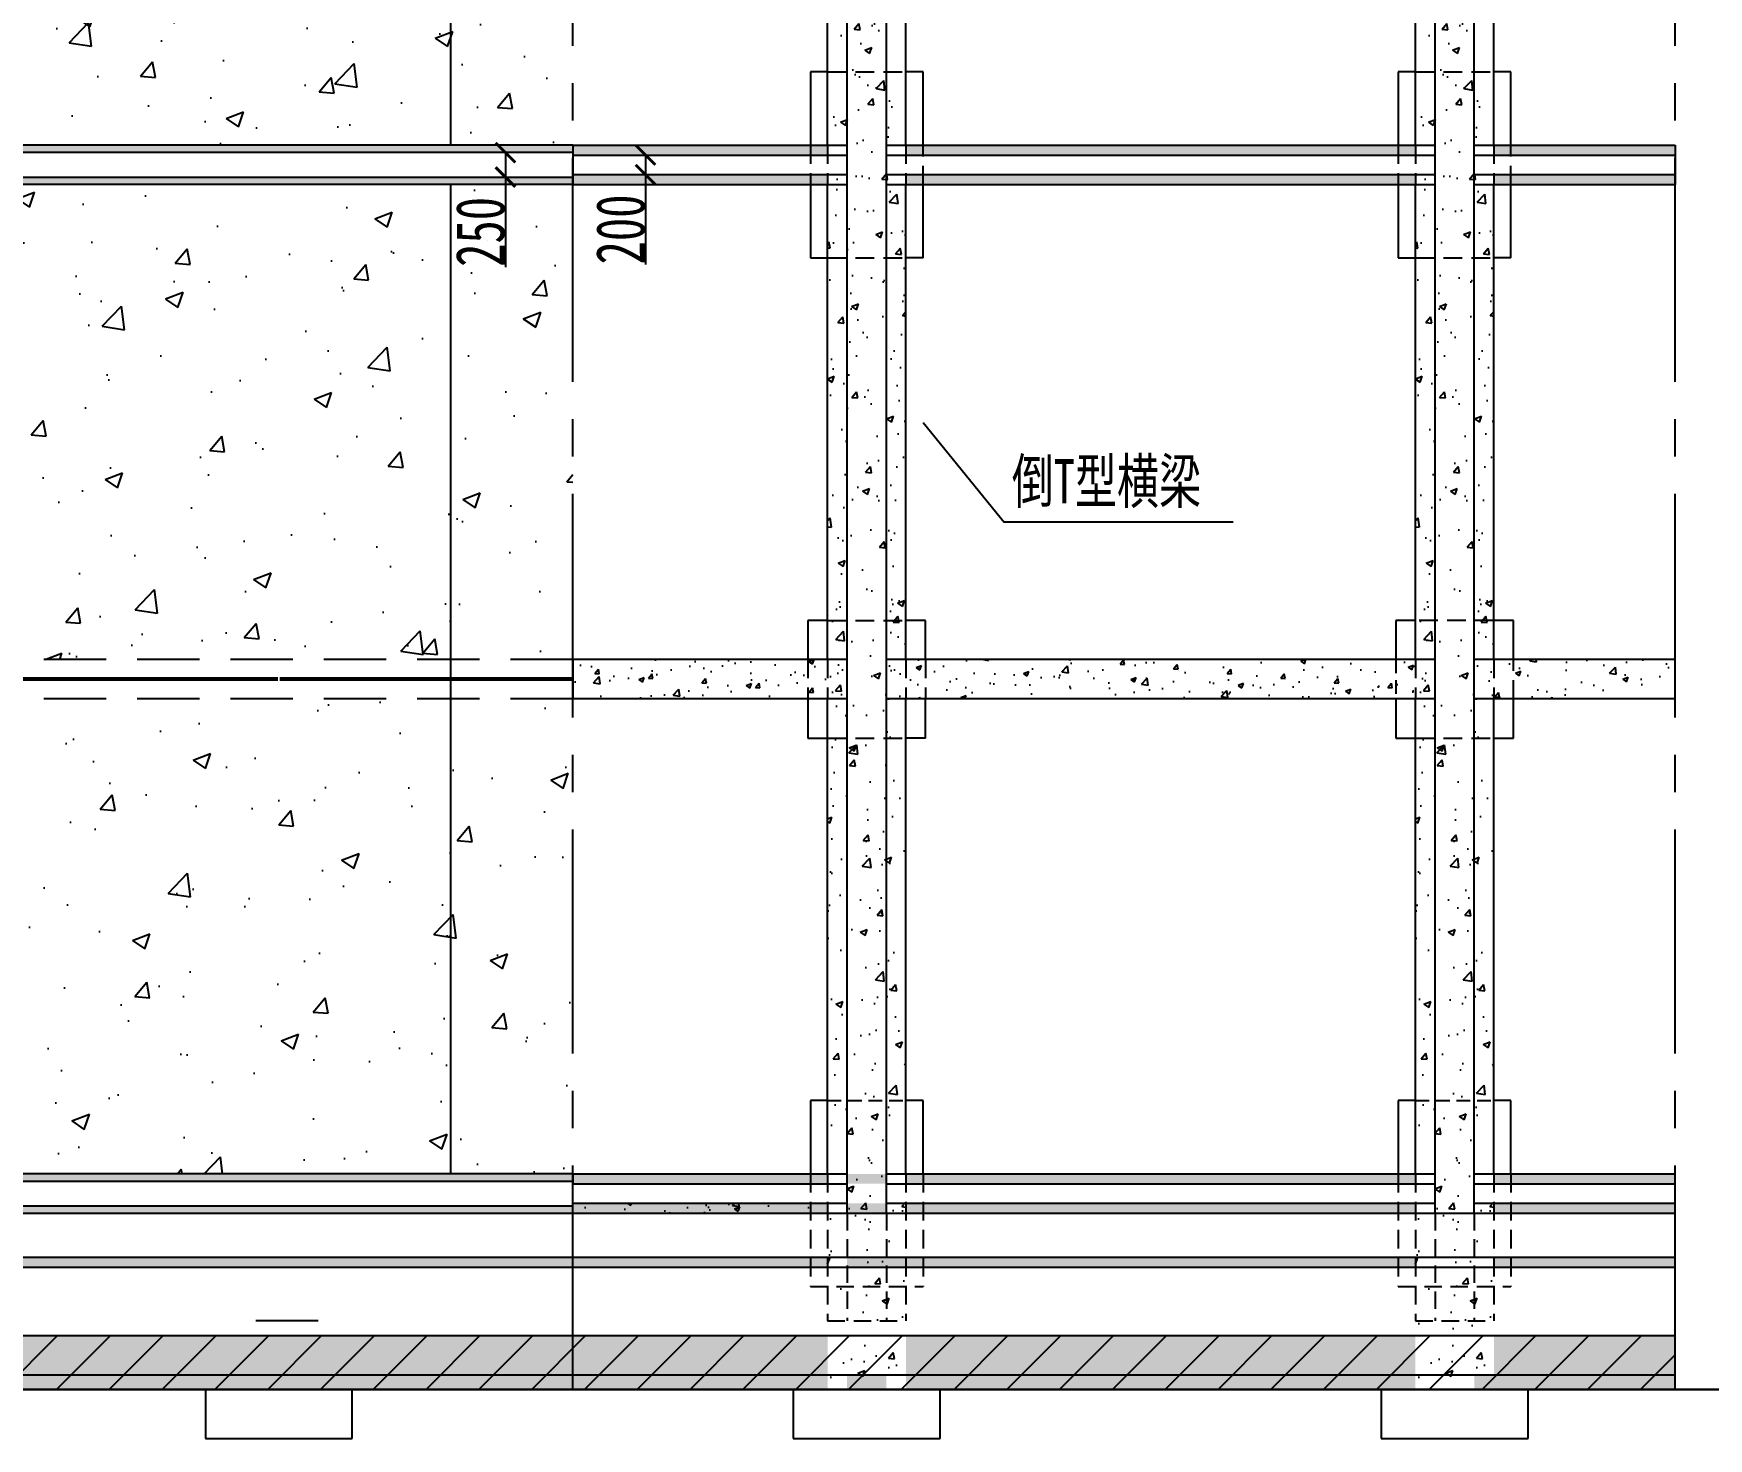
# Model space of a CAD drawing. Header units: millimetres. Extents: x 0 to 85187, y 0 to 59400.
# Drawn here: x 35584 to 52678, y 20481 to 34822 of the extents above; entities that cross this region are included whole.
import ezdxf

# ---------------------------------------------------------------- set-up
doc = ezdxf.new("R2010")
doc.units = ezdxf.units.MM
doc.linetypes.add('CENTER2', pattern=[28.575, 19.05, -3.175, 3.175, -3.175])
doc.linetypes.add('DASHED', pattern=[19.05, 12.7, -6.35])
doc.layers.add('外框线', color=7, linetype='Continuous', lineweight=30)
for name, color, linetype in [('标准', 7, 'Continuous'), ('标注', 7, 'Continuous'), ('虚线', 7, 'CENTER2'), ('虚线1', 7, 'DASHED')]:
    doc.layers.add(name, color=color, linetype=linetype)
doc.styles.get("Standard").update_dxf_attribs({"font": 'simfang.ttf', "width": 0.7, "height": 500})
doc.dimstyles.get("Standard").update_dxf_attribs({"dimtxt": 500, "dimasz": 200, "dimexe": 0.18, "dimexo": 0.0625, "dimgap": 1, "dimtad": 1, "dimdec": 0, "dimzin": 0, "dimdsep": 46, "dimtxsty": 'Standard', "dimblk": 'ARCHTICK', "dimcen": 0.09, "dimdle": 1, "dimse1": 1, "dimse2": 1, "dimadec": 0, "dimazin": 0, "dimtfac": 1, "dimtdec": 0, "dimtofl": 0, "dimtmove": 0, "dimatfit": 3, "dimldrblk": 'ARCHTICK', "dimfxl": 1, "dimtolj": 1, "dimtzin": 0, "dimarcsym": 1})
pattern_1 = [(50, (0, -1367.1), (546.554, -47.8173), [57.15, -628.65]), (355, (0, -1367.1), (-105.7303, 573.1705), [45.72, -502.922]), (100.4514, (45.55, -1371.1), (440.8237, 525.3533), [48.57, -534.2707]), (46.1842, (0, -1214.7), (813.237, -126.127), [85.725, -942.975]), (96.6356, (67.8, -1225.2), (712.212, 742.278), [72.855, -801.407]), (351.1842, (0, -1214.7), (712.212, 742.278), [68.58, -754.379]), (21, (76.2, -1252.8), (454.8432, -306.7956), [57.15, -628.65]), (326, (76.2, -1252.8), (185.406, 552.564), [45.72, -502.92]), (71.4514, (114.1, -1278.4), (640.2493, 245.7683), [48.57, -534.27]), (37.5, (0, -1367.12), (9.2658, 253.6651), [0, -496.824, 0, -510.54, 0, -504.825]), (7.5, (0, -1367.12), (200.459, 300.5417), [0, -291.084, 0, -485.394, 0, -192.405]), (327.5, (-169.93, -1367.12), (406.7718, -17.1862), [0, -190.5, 0, -594.36, 0, -788.67]), (317.5, (-246.13, -1367.12), (444.3875, 76.2795), [0, -247.65, 0, -394.716, 0, -560.07])]
pattern_2 = [(50, (-6000, -1367.1), (728.7387, -63.7563), [76.2, -838.2]), (355, (-6000, -1367.1), (-140.974, 764.227), [60.96, -670.562]), (100.4514, (-5939.3, -1372.4), (587.765, 700.471), [64.76, -712.361]), (46.1842, (-6000, -1163.9), (1084.316, -168.169), [114.3, -1257.3]), (96.6356, (-5909.6, -1177.9), (949.617, 989.704), [97.14, -1068.542]), (351.1842, (-6000, -1163.9), (949.617, 989.704), [91.44, -1005.839]), (21, (-5898.4, -1214.7), (606.4576, -409.061), [76.2, -838.2]), (326, (-5898.4, -1214.7), (247.208, 736.752), [60.96, -670.56]), (71.4514, (-5847.86, -1248.8), (853.666, 327.691), [64.76, -712.36]), (37.5, (-6000, -1367.12), (12.3544, 338.2202), [0, -662.432, 0, -680.72, 0, -673.1]), (7.5, (-6000, -1367.12), (267.2787, 400.7223), [0, -388.112, 0, -647.192, 0, -256.54]), (327.5, (-6226.57, -1367.12), (542.3624, -22.915), [0, -254, 0, -792.48, 0, -1051.56]), (317.5, (-6328.17, -1367.1), (592.5167, 101.706), [0, -330.2, 0, -526.288, 0, -746.76])]

# ---------------------------------------------------------------- blocks, each defined once
blk = doc.blocks.new('_ArchTick')
at = {"color": 0, "linetype": 'ByBlock', "const_width": 0.15}
blk.add_lwpolyline([(-0.5, -0.5), (0.5, 0.5)], dxfattribs=at)
blk = doc.blocks.new('*D68')
at = {"layer": 'Defpoints', "color": 0, "transparency": 16777216}
for p in [(41087, 33581), (41087, 33381), (41830, 33381)]:
    blk.add_point(p, dxfattribs=at)
at = {"layer": '标准', "color": 0, "lineweight": -2, "transparency": 16777216}
for p, q in [((41830, 33582), (41830, 33381)), ((41830, 33381), (41830, 32463))]:
    blk.add_line(p, q, dxfattribs=at)
at = {"layer": '标准', "color": 0, "lineweight": -2, "transparency": 16777216, "xscale": 200, "yscale": 200, "zscale": 200}
for p, rotation in [((41830, 33581), 90), ((41830, 33381), 270)]:
    blk.add_blockref('_ArchTick', p, dxfattribs=dict(at, rotation=rotation))
at = {"layer": '标准', "color": 0, "transparency": 16777216, "insert": (41577, 32822), "char_height": 500, "attachment_point": 5, "rotation": 90}
blk.add_mtext('\\A1;200', dxfattribs=at)
blk = doc.blocks.new('*D69')
at = {"layer": 'Defpoints', "color": 0, "transparency": 16777216}
for p in [(40400, 33606), (40400, 33356), (41087, 33356)]:
    blk.add_point(p, dxfattribs=at)
at = {"layer": '标准', "color": 0, "lineweight": -2, "transparency": 16777216}
for p, q in [((40400, 33607), (40400, 33356)), ((40400, 33356), (40400, 32438))]:
    blk.add_line(p, q, dxfattribs=at)
at = {"layer": '标准', "color": 0, "lineweight": -2, "transparency": 16777216, "xscale": 200, "yscale": 200, "zscale": 200}
for p, rotation in [((40400, 33606), 90), ((40400, 33356), 270)]:
    blk.add_blockref('_ArchTick', p, dxfattribs=dict(at, rotation=rotation))
at = {"layer": '标准', "color": 0, "transparency": 16777216, "insert": (40146, 32797), "char_height": 500, "attachment_point": 5, "rotation": 90}
blk.add_mtext('\\A1;250', dxfattribs=at)

msp = doc.modelspace()

# ---------------------------------------------------------------- hatches: boundary and pattern name
at = {"layer": '标准'}
h = msp.add_hatch(dxfattribs=at)
h.set_pattern_fill('AR-CONC', color=256, scale=10)
h.paths.add_polyline_path([(34839.4, 53481.1), (32707.4, 53481.1), (32687.4, 53481.1), (29837.4, 53481.1), (29837.4, 48481.1), (30968.7, 48481.1), (30968.7, 48681.1, -0.4142136), (30568.7, 49081.1, -1), (31368.7, 49081.1, -0.4142136), (30968.7, 48681.1), (30968.7, 48481.1), (34839.4, 48481.1)])
h.paths.add_polyline_path([(39840.4, 53481.1), (34839.4, 53481.1), (34839.4, 48481.1), (39840.4, 48481.1)])
h.paths.add_polyline_path([(41087.4, 53481.1), (39840.4, 53481.1), (39840.4, 48481.1), (41087.4, 48481.1)])
h.paths.add_polyline_path([(41087.4, 48481.1), (39840.4, 48481.1), (39840.4, 43481.1), (41087.4, 43481.1)])
h.paths.add_polyline_path([(39840.4, 48481.1), (34839.4, 48481.1), (34839.4, 43481.1), (39840.4, 43481.1)])
h.paths.add_polyline_path([(34839.4, 48481.1), (30968.7, 48481.1), (29837.4, 48481.1), (29837.4, 43481.1), (34839.4, 43481.1)])
h.paths.add_polyline_path([(34839.4, 43481.1), (29837.4, 43481.1), (29837.4, 38481.1), (34839.4, 38481.1)])
h.paths.add_polyline_path([(39840.4, 43481.1), (34839.4, 43481.1), (34839.4, 38481.1), (39840.4, 38481.1)])
h.paths.add_polyline_path([(41087.4, 43481.1), (39840.4, 43481.1), (39840.4, 38481.1), (41087.4, 38481.1)])
h.paths.add_polyline_path([(34839.4, 38481.1), (29837.4, 38481.1), (29837.4, 36981.1), (34839.4, 36981.1)])
h.paths.add_polyline_path([(39840.4, 38481.1), (34839.4, 38481.1), (34839.4, 36981.1), (37287.4, 36981.1), (39840.4, 36981.1)])
h.paths.add_polyline_path([(41087.4, 38481.1), (39840.4, 38481.1), (39840.4, 36981.1), (41087.4, 36981.1)])
h.paths.add_polyline_path([(34839.4, 36981.1), (29837.4, 36981.1), (29837.4, 33681.1), (34839.4, 33681.1)])
h.paths.add_polyline_path([(39840.4, 36981.1), (37287.4, 36981.1), (34839.4, 36981.1), (34839.4, 33681.1), (39840.4, 33681.1)])
h.paths.add_polyline_path([(41087.4, 36981.1), (39840.4, 36981.1), (39840.4, 33681.1), (41087.4, 33681.1)])
h.paths.add_polyline_path([(41087.4, 33281.1), (39840.4, 33281.1), (39840.4, 28431.1), (41087.4, 28431.1)])
h.paths.add_polyline_path([(39840.4, 33281.1), (34839.4, 33281.1), (34839.4, 28431.1), (39840.4, 28431.1)])
h.paths.add_polyline_path([(34839.4, 33281.1), (29837.4, 33281.1), (29837.4, 33181.1), (29837.4, 28431.1), (34839.4, 28431.1)])
h.paths.add_polyline_path([(34839.4, 28031.1), (29837.4, 28031.1), (29837.4, 23181.1), (34839.4, 23181.1)])
h.paths.add_polyline_path([(39840.4, 28031.1), (34839.4, 28031.1), (34839.4, 23181.1), (39840.4, 23181.1)])
h.paths.add_polyline_path([(41087.4, 28031.1), (39840.4, 28031.1), (39840.4, 23181.1), (41087.4, 23181.1)])
at = {"layer": '标准', "ltscale": 14}
h = msp.add_hatch(dxfattribs=at)
h.set_pattern_fill('AR-CONC', color=256, scale=4)
h.set_pattern_definition(pattern_2)
h.paths.add_polyline_path([(44287.4, 33581.1), (44487.4, 33581.1), (44487.4, 36981.1), (44287.4, 36981.1)])
h.paths.add_polyline_path([(44487.4, 33381.1), (44287.4, 33381.1), (44287.4, 20981.1), (44487.4, 20981.1)])
h.paths.add_polyline_path([(44287.4, 21531.1), (43887.4, 21531.1), (43887.4, 20981.1), (44287.4, 20981.1)])
h.paths.add_polyline_path([(43887.4, 21681.1), (44287.4, 21681.1), (44287.4, 36981.1), (43887.4, 36981.1)])
h.paths.add_polyline_path([(43687.4, 21681.1), (43887.4, 21681.1), (43887.4, 36981.1), (43687.4, 36981.1)])
h.paths.add_polyline_path([(43887.4, 21531.1), (43687.4, 21531.1), (43687.4, 20981.1), (43887.4, 20981.1)])
h = msp.add_hatch(dxfattribs=at)
h.set_pattern_fill('AR-CONC', color=256, scale=4)
h.set_pattern_definition([(50, (0, -1367.1), (728.7387, -63.7563), [76.2, -838.2]), (355, (0, -1367.1), (-140.974, 764.227), [60.96, -670.562]), (100.4514, (60.7, -1372.4), (587.765, 700.471), [64.76, -712.361]), (46.1842, (0, -1163.9), (1084.316, -168.169), [114.3, -1257.3]), (96.6356, (90.4, -1177.9), (949.617, 989.704), [97.14, -1068.542]), (351.1842, (0, -1163.9), (949.617, 989.704), [91.44, -1005.839]), (21, (101.6, -1214.7), (606.4576, -409.061), [76.2, -838.2]), (326, (101.6, -1214.7), (247.208, 736.752), [60.96, -670.56]), (71.4514, (152.14, -1248.8), (853.666, 327.691), [64.76, -712.36]), (37.5, (0, -1367.12), (12.3544, 338.2202), [0, -662.432, 0, -680.72, 0, -673.1]), (7.5, (0, -1367.12), (267.2787, 400.7223), [0, -388.112, 0, -647.192, 0, -256.54]), (327.5, (-226.57, -1367.12), (542.3624, -22.915), [0, -254, 0, -792.48, 0, -1051.56]), (317.5, (-328.17, -1367.1), (592.5167, 101.706), [0, -330.2, 0, -526.288, 0, -746.76])])
h.paths.add_polyline_path([(50287.4, 36981.1), (49887.4, 36981.1), (49887.4, 20981.1), (50287.4, 20981.1)])
h.paths.add_polyline_path([(49887.4, 36981.1), (49687.4, 36981.1), (49687.4, 20981.1), (49887.4, 20981.1)])
h.paths.add_polyline_path([(50287.4, 33581.1), (50487.4, 33581.1), (50487.4, 36981.1), (50287.4, 36981.1)])
h.paths.add_polyline_path([(50487.4, 33381.1), (50287.4, 33381.1), (50287.4, 20981.1), (50487.4, 20981.1)])
h = msp.add_hatch(dxfattribs=at)
h.set_pattern_fill('AR-CONC', color=256, scale=4)
h.set_pattern_definition([(50, (-6000, -1367.1), (728.7387, -63.7563), [76.2, -838.2]), (355, (-6000, -1367.1), (-140.974, 764.227), [60.96, -670.562]), (100.4514, (-5939.3, -1372.4), (587.765, 700.471), [64.76, -712.361]), (46.1842, (-6000, -1163.9), (1084.316, -168.169), [114.3, -1257.3]), (96.6356, (-5909.6, -1177.9), (949.617, 989.704), [97.14, -1068.542]), (351.1842, (-6000, -1163.9), (949.617, 989.704), [91.44, -1005.839]), (21, (-5898.4, -1214.7), (606.4576, -409.061), [76.2, -838.2]), (326, (-5898.4, -1214.7), (247.208, 736.752), [60.96, -670.56]), (71.4514, (-5847.86, -1248.8), (853.666, 327.691), [64.76, -712.36]), (37.5, (-6000, -1367.12), (12.3544, 338.2202), [0, -662.432, 0, -680.72, 0, -673.1]), (7.5, (-6000, -1367.12), (267.2787, 400.7223), [0, -388.112, 0, -647.192, 0, -256.54]), (327.5, (-6226.57, -1367.12), (542.3624, -22.915), [0, -254, 0, -792.48, 0, -1051.56]), (317.5, (-6328.17, -1367.1), (592.5167, 101.706), [0, -330.2, 0, -526.288, 0, -746.76])])
h.paths.add_polyline_path([(44287.4, 21531.1), (43887.4, 21531.1), (43887.4, 20981.1), (44287.4, 20981.1)])
h.paths.add_polyline_path([(43887.4, 21681.1), (44287.4, 21681.1), (44287.4, 36481.1), (43887.4, 36481.1)])
h = msp.add_hatch(dxfattribs=at)
h.set_pattern_fill('AR-CONC', color=256, scale=4)
h.set_pattern_definition(pattern_2)
h.paths.add_polyline_path([(43887.4, 21681.1), (44287.4, 21681.1), (44287.4, 36481.1), (43887.4, 36481.1)])
h.paths.add_polyline_path([(44287.4, 21531.1), (43887.4, 21531.1), (43887.4, 20981.1), (44287.4, 20981.1)])
at = {"layer": '标准'}
h = msp.add_hatch(dxfattribs=at)
h.set_pattern_fill('AR-CONC', color=256)
h.set_pattern_definition([(50, (0, -1367.12), (182.18467, -15.9391), [19.05, -209.55]), (355, (0, -1367.12), (-35.2434, 191.05685), [15.24, -167.6406]), (100.45144, (15.18, -1368.45), (146.94125, 175.11775), [16.19, -178.09024]), (46.1842, (0, -1316.32), (271.079, -42.0423), [28.575, -314.325]), (96.63556, (22.6, -1319.82), (237.4041, 247.4261), [24.285, -267.1356]), (351.18415, (0, -1316.32), (237.4041, 247.4261), [22.86, -251.4597]), (21, (25.4, -1329.02), (151.6144, -102.2652), [19.05, -209.55]), (326, (25.4, -1329.02), (61.802, 184.18797), [15.24, -167.64]), (71.45144, (38.03, -1337.54), (213.4164, 81.92277), [16.19, -178.08994]), (37.5, (0, -1367.12), (3.0886, 84.55504), [0, -165.608, 0, -170.18, 0, -168.275]), (7.5, (0, -1367.12), (66.81966, 100.18057), [0, -97.028, 0, -161.798, 0, -64.135]), (327.5, (-56.64, -1367.12), (135.590595, -5.72874), [0, -63.5, 0, -198.12, 0, -262.89]), (317.5, (-82.04, -1367.12), (148.12918, 25.4265), [0, -82.55, 0, -131.572, 0, -186.69])])
h.paths.add_polyline_path([(41087.4, 33681.1), (18587.4, 33681.1), (18587.4, 33606.1), (41087.4, 33606.1)])
h.paths.add_polyline_path([(18587.4, 33681.1), (18587.4, 33606.1)])
h = msp.add_hatch(dxfattribs=at)
h.set_pattern_fill('AR-CONC', color=256, scale=1.3)
h.set_pattern_definition([(50, (-7e-12, 9132.88), (236.8401, -20.7208), [24.765, -272.415]), (355, (-7e-12, 9132.88), (-45.8164, 248.3739), [19.812, -217.9328]), (100.45144, (19.74, 9131.15), (191.0236, 227.6531), [21.047, -231.5173]), (46.1842, (-7e-12, 9198.92), (352.4028, -54.655), [37.1475, -408.6225]), (96.63556, (29.37, 9194.37), (308.6254, 321.654), [31.5705, -347.2763]), (351.18415, (-7e-12, 9198.92), (308.6254, 321.654), [29.718, -326.8977]), (21, (33.02, 9182.41), (197.0987, -132.94476), [24.765, -272.415]), (326, (33.02, 9182.4), (80.3426, 239.4444), [19.812, -217.932]), (71.45144, (49.44, 9171.33), (277.4413, 106.4996), [21.047, -231.5169]), (37.5, (-7e-12, 9132.88), (4.01518, 109.92155), [0, -215.2904, 0, -221.234, 0, -218.7575]), (7.5, (-7e-12, 9132.88), (86.86556, 130.23475), [0, -126.1364, 0, -210.3374, 0, -83.3755]), (327.5, (-73.635, 9132.88), (176.26777, -7.44737), [0, -82.55, 0, -257.556, 0, -341.757]), (317.5, (-106.65, 9132.88), (192.56794, 33.05444), [0, -107.315, 0, -171.0436, 0, -242.697])])
h.paths.add_polyline_path([(52337.4, 33681.1), (50487.4, 33681.1), (50487.4, 33581.1), (52337.4, 33581.1)])
h.paths.add_polyline_path([(52337.4, 33381.1), (50487.4, 33381.1), (50487.4, 33281.1), (52337.4, 33281.1)])
h.paths.add_polyline_path([(43687.4, 33581.1), (43687.4, 33681.1), (41087.4, 33681.1), (41087.4, 33581.1)])
h.paths.add_polyline_path([(43687.4, 33281.1), (43687.4, 33381.1), (41087.4, 33381.1), (41087.4, 33281.1)])
h.paths.add_polyline_path([(44487.4, 33681.1), (44487.4, 33581.1), (49687.4, 33581.1), (49687.4, 33681.1)])
h.paths.add_polyline_path([(44487.4, 33381.1), (44487.4, 33281.1), (49687.4, 33281.1), (49687.4, 33381.1)])
h = msp.add_hatch(dxfattribs=at)
h.set_pattern_fill('AR-CONC', color=256)
h.set_pattern_definition([(50, (0, -1692.12), (182.18467, -15.9391), [19.05, -209.55]), (355, (0, -1692.12), (-35.2434, 191.05685), [15.24, -167.6406]), (100.45144, (15.18, -1693.45), (146.94125, 175.11775), [16.19, -178.09024]), (46.1842, (0, -1641.32), (271.079, -42.0423), [28.575, -314.325]), (96.63556, (22.6, -1644.82), (237.4041, 247.4261), [24.285, -267.1356]), (351.18415, (0, -1641.32), (237.4041, 247.4261), [22.86, -251.4597]), (21, (25.4, -1654.02), (151.6144, -102.2652), [19.05, -209.55]), (326, (25.4, -1654.02), (61.802, 184.18797), [15.24, -167.64]), (71.45144, (38.03, -1662.54), (213.4164, 81.92277), [16.19, -178.08994]), (37.5, (0, -1692.12), (3.0886, 84.55504), [0, -165.608, 0, -170.18, 0, -168.275]), (7.5, (0, -1692.12), (66.81966, 100.18057), [0, -97.028, 0, -161.798, 0, -64.135]), (327.5, (-56.64, -1692.12), (135.590595, -5.72874), [0, -63.5, 0, -198.12, 0, -262.89]), (317.5, (-82.04, -1692.12), (148.12918, 25.4265), [0, -82.55, 0, -131.572, 0, -186.69])])
h.paths.add_polyline_path([(41087.4, 33356.1), (18587.4, 33356.1), (18587.4, 33281.1), (41087.4, 33281.1)])
h.paths.add_polyline_path([(7337.4, 33356.1), (18587.4, 33281.1)])
h = msp.add_hatch(dxfattribs=at)
h.set_pattern_fill('AR-CONC', color=256, scale=2)
h.set_pattern_definition([(50, (0, -492.12), (364.3693, -31.8782), [38.1, -419.1]), (355, (0, -492.12), (-70.4868, 382.1137), [30.48, -335.2812]), (100.45144, (30.36, -494.78), (293.8825, 350.2355), [32.38, -356.1805]), (46.1842, (0, -390.5), (542.158, -84.0847), [57.15, -628.65]), (96.6356, (45.2, -397.53), (474.808, 494.852), [48.57, -534.271]), (351.1842, (0, -390.5), (474.808, 494.852), [45.72, -502.9195]), (21, (50.8, -415.92), (303.2288, -204.5304), [38.1, -419.1]), (326, (50.8, -415.92), (123.604, 368.376), [30.48, -335.28]), (71.45144, (76.07, -432.96), (426.8328, 163.8455), [32.38, -356.18]), (37.5, (0, -492.12), (6.1772, 169.11008), [0, -331.216, 0, -340.36, 0, -336.55]), (7.5, (0, -492.12), (133.6393, 200.36115), [0, -194.056, 0, -323.596, 0, -128.27]), (327.5, (-113.28, -492.12), (271.1812, -11.4575), [0, -127, 0, -396.24, 0, -525.78]), (317.5, (-164.08, -492.12), (296.2584, 50.853), [0, -165.1, 0, -263.144, 0, -373.38])])
h.paths.add_polyline_path([(41087.4, 23106.1), (41087.4, 23181.1), (18587.4, 23181.1), (18587.4, 23106.1)])
h = msp.add_hatch(dxfattribs=at)
h.set_pattern_fill('AR-CONC', color=256, scale=1.3)
h.set_pattern_definition([(50, (0, -1367.12), (236.8401, -20.7208), [24.765, -272.415]), (355, (0, -1367.12), (-45.8164, 248.3739), [19.812, -217.9328]), (100.45144, (19.74, -1368.85), (191.0236, 227.6531), [21.047, -231.5173]), (46.1842, (0, -1301.08), (352.4028, -54.655), [37.1475, -408.6225]), (96.63556, (29.37, -1305.63), (308.6254, 321.654), [31.5705, -347.2763]), (351.18415, (0, -1301.08), (308.6254, 321.654), [29.718, -326.8977]), (21, (33.02, -1317.59), (197.0987, -132.94476), [24.765, -272.415]), (326, (33.02, -1317.6), (80.3426, 239.4444), [19.812, -217.932]), (71.45144, (49.44, -1328.67), (277.4413, 106.4996), [21.047, -231.5169]), (37.5, (0, -1367.12), (4.01518, 109.92155), [0, -215.2904, 0, -221.234, 0, -218.7575]), (7.5, (0, -1367.12), (86.86556, 130.23475), [0, -126.1364, 0, -210.3374, 0, -83.3755]), (327.5, (-73.635, -1367.12), (176.26777, -7.44737), [0, -82.55, 0, -257.556, 0, -341.757]), (317.5, (-106.65, -1367.12), (192.56794, 33.05444), [0, -107.315, 0, -171.0436, 0, -242.697])])
h.paths.add_polyline_path([(52337.4, 23181.1), (50487.4, 23181.1), (50487.4, 23081.1), (52337.4, 23081.1)])
h.paths.add_polyline_path([(52337.4, 22881.1), (50487.4, 22881.1), (50487.4, 22781.1), (52337.4, 22781.1)])
h.paths.add_polyline_path([(43687.4, 23081.1), (43687.4, 23181.1), (41087.4, 23181.1), (41087.4, 23081.1)])
h.paths.add_polyline_path([(43687.4, 22781.1), (43687.4, 22881.1), (41087.4, 22881.1), (41087.4, 22781.1)])
h.paths.add_polyline_path([(44487.4, 23181.1), (44487.4, 23081.1), (49687.4, 23081.1), (49687.4, 23181.1)])
h.paths.add_polyline_path([(44287.4, 23081.1), (44287.4, 23181.1), (43887.4, 23181.1), (43887.4, 23081.1)])
h.paths.add_polyline_path([(44487.4, 22881.1), (44487.4, 22781.1), (49687.4, 22781.1), (49687.4, 22881.1)])
h.paths.add_polyline_path([(44287.4, 22781.1), (44287.4, 22881.1), (43887.4, 22881.1), (43887.4, 22781.1)])
h = msp.add_hatch(dxfattribs=at)
h.set_pattern_fill('AR-CONC', color=256, scale=2)
h.set_pattern_definition([(50, (0, -817.12), (364.3693, -31.8782), [38.1, -419.1]), (355, (0, -817.12), (-70.4868, 382.1137), [30.48, -335.2812]), (100.45144, (30.36, -819.78), (293.8825, 350.2355), [32.38, -356.1805]), (46.1842, (0, -715.5), (542.158, -84.0847), [57.15, -628.65]), (96.6356, (45.2, -722.53), (474.808, 494.852), [48.57, -534.271]), (351.1842, (0, -715.5), (474.808, 494.852), [45.72, -502.9195]), (21, (50.8, -740.92), (303.2288, -204.5304), [38.1, -419.1]), (326, (50.8, -740.92), (123.604, 368.376), [30.48, -335.28]), (71.45144, (76.07, -757.96), (426.8328, 163.8455), [32.38, -356.18]), (37.5, (0, -817.12), (6.1772, 169.11008), [0, -331.216, 0, -340.36, 0, -336.55]), (7.5, (0, -817.12), (133.6393, 200.36115), [0, -194.056, 0, -323.596, 0, -128.27]), (327.5, (-113.28, -817.12), (271.1812, -11.4575), [0, -127, 0, -396.24, 0, -525.78]), (317.5, (-164.08, -817.12), (296.2584, 50.853), [0, -165.1, 0, -263.144, 0, -373.38])])
h.paths.add_polyline_path([(41087.4, 22781.1), (41087.4, 22856.1), (18587.4, 22856.1), (18587.4, 22781.1)])
h = msp.add_hatch(dxfattribs=at)
h.set_pattern_fill('AR-CONC', color=256, scale=120)
h.paths.add_polyline_path([(41087.4, 22498.2), (29837.4, 22498.2), (29837.4, 22348.2), (41087.4, 22348.2)])
h.paths.add_polyline_path([(41087.4, 22648.2), (29837.4, 22648.2), (29837.4, 22498.2), (41087.4, 22498.2)])
h = msp.add_hatch(dxfattribs=at)
h.set_pattern_fill('AR-CONC', color=256, scale=2)
h.set_pattern_definition([(50, (0, -1367.12), (364.3693, -31.8782), [38.1, -419.1]), (355, (0, -1367.12), (-70.4868, 382.1137), [30.48, -335.2812]), (100.45144, (30.36, -1369.78), (293.8825, 350.2355), [32.38, -356.1805]), (46.1842, (0, -1265.5), (542.158, -84.0847), [57.15, -628.65]), (96.6356, (45.2, -1272.53), (474.8083, 494.8522), [48.57, -534.271]), (351.1842, (0, -1265.5), (474.808, 494.852), [45.72, -502.9195]), (21, (50.8, -1290.92), (303.2288, -204.5304), [38.1, -419.1]), (326, (50.8, -1290.92), (123.604, 368.376), [30.48, -335.28]), (71.45144, (76.07, -1307.96), (426.8328, 163.8455), [32.38, -356.1799]), (37.5, (0, -1367.12), (6.1772, 169.11008), [0, -331.216, 0, -340.36, 0, -336.55]), (7.5, (0, -1367.12), (133.6393, 200.36115), [0, -194.056, 0, -323.596, 0, -128.27]), (327.5, (-113.28, -1367.12), (271.1812, -11.4575), [0, -127, 0, -396.24, 0, -525.78]), (317.5, (-164.08, -1367.12), (296.2584, 50.853), [0, -165.1, 0, -263.144, 0, -373.38])])
h.paths.add_polyline_path([(50487.4, 22331.1), (50487.4, 22231.1), (52337.4, 22231.1), (52337.4, 22331.1)])
h.paths.add_polyline_path([(43687.4, 22231.1), (43687.4, 22331.1), (29837.4, 22331.1), (29837.4, 22231.1)])
h.paths.add_polyline_path([(43887.4, 22331.1), (43887.4, 22231.1), (49687.4, 22231.1), (49687.4, 22331.1)])
h = msp.add_hatch(dxfattribs=at)
h.set_pattern_fill('ANSI31', color=256, scale=120)
h.set_pattern_definition([(45, (0, -1367.12), (-269.4077, 269.4077), [])])
h.paths.add_polyline_path([(50487.4, 21531.1), (50487.4, 21131.1), (52337.4, 21131.1), (52337.4, 21531.1)])
h.paths.add_polyline_path([(50487.4, 21131.1), (50487.4, 20981.1), (52337.4, 20981.1), (52337.4, 21131.1)])
h.paths.add_polyline_path([(44487.4, 21131.1), (44487.4, 21531.1), (29837.4, 21531.1), (29837.4, 21131.1)])
h.paths.add_polyline_path([(44487.4, 21531.1), (44487.4, 21131.1), (50487.4, 21131.1), (50487.4, 21531.1)])
h.paths.add_polyline_path([(44290.4, 20981.1), (44290.4, 21131.1), (29837.4, 21131.1), (29837.4, 20981.1)])
h.paths.add_polyline_path([(44287.4, 21131.1), (44287.4, 20981.1), (50487.4, 20981.1), (50487.4, 21131.1)])
h = msp.add_hatch(dxfattribs=at)
h.set_pattern_fill('AR-CONC', color=256, scale=3)
h.set_pattern_definition(pattern_1)
h.paths.add_polyline_path([(50287.4, 21131.1), (50287.4, 20981.1), (52337.4, 20981.1), (52337.4, 21131.1)])
h.paths.add_polyline_path([(50487.4, 21531.1), (50487.4, 21131.1), (52337.4, 21131.1), (52337.4, 21531.1)])
h.paths.add_polyline_path([(43687.4, 21131.1), (43687.4, 21531.1), (29837.4, 21531.1), (29837.4, 21131.1)])
h.paths.add_polyline_path([(43687.4, 20981.1), (43687.4, 21131.1), (29837.4, 21131.1), (29837.4, 20981.1)])
h.paths.add_polyline_path([(44487.4, 21131.1), (44487.4, 20981.1), (49687.4, 20981.1), (49687.4, 21131.1)])
h.paths.add_polyline_path([(44287.4, 20981.1), (44287.4, 21131.1), (43887.4, 21131.1), (43887.4, 20981.1)])
h.paths.add_polyline_path([(44487.4, 21531.1), (44487.4, 21131.1), (49687.4, 21131.1), (49687.4, 21531.1)])
at = {"layer": '虚线'}
h = msp.add_hatch(dxfattribs=at)
h.set_pattern_fill('AR-CONC', color=256, scale=3)
h.set_pattern_definition(pattern_1)
h.paths.add_polyline_path([(43512.4, 22881.1), (41087.4, 22881.1), (41087.4, 22781.1), (43512.4, 22781.1)])
at = {"layer": '虚线1', "ltscale": 10}
h = msp.add_hatch(dxfattribs=at)
h.set_pattern_fill('AR-CONC', color=256, scale=3)
h.set_pattern_definition(pattern_1)
h.paths.add_polyline_path([(43487.4, 28431.1), (41087.4, 28431.1), (41087.4, 28031.1), (43487.4, 28031.1)])
h.paths.add_polyline_path([(49487.4, 28431.1), (44687.4, 28431.1), (44687.4, 28031.1), (49487.4, 28031.1)])
h.paths.add_polyline_path([(52337.4, 28431.1), (50687.4, 28431.1), (50687.4, 28031.1), (52337.4, 28031.1)])
h.paths.add_polyline_path([(50687.4, 28431.1), (50287.4, 28431.1), (50287.4, 28031.1), (50687.4, 28031.1)])
h.paths.add_polyline_path([(49887.4, 28431.1), (49487.4, 28431.1), (49487.4, 28031.1), (49887.4, 28031.1)])
h.paths.add_polyline_path([(43887.4, 28431.1), (43487.4, 28431.1), (43487.4, 28031.1), (43887.4, 28031.1)])
h.paths.add_polyline_path([(44687.4, 28431.1), (44287.4, 28431.1), (44287.4, 28031.1), (44687.4, 28031.1)])

# ---------------------------------------------------------------- linework, layer by layer
at = {"layer": '外框线'}
msp.add_line((18587.4, 20981.1), (63587.4, 20981.1), dxfattribs=at)
at = {"layer": '标准'}
for p, q in [((39840.4, 53481.1), (39840.4, 33681.1)), ((43687.4, 33681.1), (43687.4, 36981.1)), ((43887.4, 23181.1), (43887.4, 36981.1)), ((44287.4, 23181.1), (44287.4, 36981.1)), ((44487.4, 33681.1), (44487.4, 36981.1)), ((49687.4, 33681.1), (49687.4, 36981.1)), ((49887.4, 22781.1), (49887.4, 36981.1)), ((50287.4, 22781.1), (50287.4, 36981.1)), ((50487.4, 33681.1), (50487.4, 36981.1)), ((43512.4, 34431.1), (43512.4, 33681.1)), ((43687.4, 34431.1), (43512.4, 34431.1)), ((44662.4, 34431.1), (44487.4, 34431.1)), ((44662.4, 33681.1), (44662.4, 34431.1)), ((49512.4, 34431.1), (49512.4, 33681.1)), ((49687.4, 34431.1), (49512.4, 34431.1)), ((50662.4, 34431.1), (50487.4, 34431.1)), ((50662.4, 33681.1), (50662.4, 34431.1)), ((41087.4, 33681.1), (18587.4, 33681.1)), ((41087.4, 33681.1), (43887.4, 33681.1)), ((41087.4, 33681.1), (41087.4, 33281.1)), ((41087.4, 33681.1), (41087.4, 33606.1)), ((44287.4, 33681.1), (44487.4, 33681.1)), ((44487.4, 33681.1), (49887.4, 33681.1)), ((50287.4, 33681.1), (52337.4, 33681.1)), ((52337.4, 33681.1), (52337.4, 33281.1)), ((41087.4, 33606.1), (18587.4, 33606.1)), ((18587.4, 33356.1), (41087.4, 33356.1)), ((50487.4, 33381.1), (50287.4, 33381.1)), ((41087.4, 33281.1), (18587.4, 33281.1)), ((39840.4, 33281.1), (39840.4, 23181.1)), ((41087.4, 33281.1), (43887.4, 33281.1)), ((43512.4, 33281.1), (43512.4, 32531.1)), ((43687.4, 28431.1), (43687.4, 33281.1)), ((44287.4, 33281.1), (44487.4, 33281.1)), ((44487.4, 28431.1), (44487.4, 33281.1)), ((44487.4, 33281.1), (49887.4, 33281.1)), ((44662.4, 32531.1), (44662.4, 33281.1)), ((49512.4, 33281.1), (49512.4, 32531.1)), ((49687.4, 28431.1), (49687.4, 33281.1)), ((50287.4, 33281.1), (52337.4, 33281.1)), ((50487.4, 28431.1), (50487.4, 33281.1)), ((50662.4, 32531.1), (50662.4, 33281.1)), ((43512.4, 32531.1), (43687.4, 32531.1)), ((44662.4, 32531.1), (44487.4, 32531.1)), ((49512.4, 32531.1), (49687.4, 32531.1)), ((50662.4, 32531.1), (50487.4, 32531.1)), ((43687.4, 28831.1), (43487.4, 28831.1)), ((43487.4, 28831.1), (43487.4, 28431.1)), ((44687.4, 28831.1), (44487.4, 28831.1)), ((44687.4, 28431.1), (44687.4, 28831.1)), ((49487.4, 28831.1), (49487.4, 28431.1)), ((49687.4, 28831.1), (49487.4, 28831.1)), ((50687.4, 28831.1), (50487.4, 28831.1)), ((50687.4, 28431.1), (50687.4, 28831.1)), ((43887.4, 28431.1), (41087.4, 28431.1)), ((41087.4, 28431.1), (41087.4, 28031.1)), ((49887.4, 28431.1), (44287.4, 28431.1)), ((52337.4, 28431.1), (50287.4, 28431.1)), ((38077.4, 28241.1), (32097.4, 28241.1)), ((38077.4, 28221.1), (32097.4, 28221.1)), ((41087.4, 28241.1), (38097.4, 28241.1)), ((41087.4, 28221.1), (38097.4, 28221.1)), ((41087.4, 28231.1), (41087.4, 28241.1)), ((41087.4, 28231.1), (41087.4, 28221.1)), ((43887.4, 28031.1), (41087.4, 28031.1)), ((43487.4, 28031.1), (43487.4, 27631.1)), ((43687.4, 23181.1), (43687.4, 28031.1)), ((49887.4, 28031.1), (44287.4, 28031.1)), ((44487.4, 23181.1), (44487.4, 28031.1)), ((44687.4, 27631.1), (44687.4, 28031.1)), ((49487.4, 28031.1), (49487.4, 27631.1)), ((49687.4, 23181.1), (49687.4, 28031.1)), ((52337.4, 28031.1), (50287.4, 28031.1)), ((50487.4, 23181.1), (50487.4, 28031.1)), ((50687.4, 27631.1), (50687.4, 28031.1)), ((43487.4, 27631.1), (43687.4, 27631.1)), ((44687.4, 27631.1), (44487.4, 27631.1)), ((49487.4, 27631.1), (49687.4, 27631.1)), ((50487.4, 27631.1), (50687.4, 27631.1)), ((43512.4, 23931.1), (43512.4, 23181.1)), ((43687.4, 23931.1), (43512.4, 23931.1)), ((44662.4, 23931.1), (44487.4, 23931.1)), ((44662.4, 23181.1), (44662.4, 23931.1)), ((49512.4, 23931.1), (49512.4, 23181.1)), ((49687.4, 23931.1), (49512.4, 23931.1)), ((50662.4, 23931.1), (50487.4, 23931.1)), ((50662.4, 23181.1), (50662.4, 23931.1)), ((41087.4, 23181.1), (18587.4, 23181.1)), ((41087.4, 23106.1), (29837.4, 23106.1)), ((41087.4, 22781.1), (41087.4, 23181.1)), ((41087.4, 23181.1), (43887.4, 23181.1)), ((41087.4, 23181.1), (41087.4, 23081.1)), ((43887.4, 22781.1), (43887.4, 23181.1)), ((44287.4, 23181.1), (44487.4, 23181.1)), ((44287.4, 22781.1), (44287.4, 23181.1)), ((44487.4, 23181.1), (49887.4, 23181.1)), ((50287.4, 23181.1), (50487.4, 23181.1)), ((50487.4, 23181.1), (52337.4, 23181.1)), ((29837.4, 22856.1), (41087.4, 22856.1)), ((29837.4, 22781.1), (41087.4, 22781.1)), ((41087.4, 22781.1), (44287.4, 22781.1)), ((44287.4, 22781.1), (44487.4, 22781.1)), ((44487.4, 22781.1), (50287.4, 22781.1)), ((50287.4, 22781.1), (50487.4, 22781.1)), ((50487.4, 22781.1), (52337.4, 22781.1)), ((29837.4, 22331.1), (44487.4, 22331.1)), ((29837.4, 22231.1), (44487.4, 22231.1)), ((44487.4, 22331.1), (50487.4, 22331.1)), ((44487.4, 22231.1), (50487.4, 22231.1)), ((49712.4, 22231.1), (49712.4, 22231.1)), ((50487.4, 22331.1), (52337.4, 22331.1)), ((50487.4, 22231.1), (52337.4, 22231.1)), ((29837.4, 21531.1), (41087.4, 21531.1)), ((41087.4, 21531.1), (44487.4, 21531.1)), ((44487.4, 21531.1), (50487.4, 21531.1)), ((50487.4, 21531.1), (52337.4, 21531.1)), ((29837.4, 21131.1), (43687.4, 21131.1)), ((41087.4, 21131.1), (43687.4, 21131.1)), ((43687.4, 21131.1), (44487.4, 21131.1)), ((44487.4, 21131.1), (50487.4, 21131.1)), ((44487.4, 21131.1), (49687.4, 21131.1)), ((50487.4, 21131.1), (52337.4, 21131.1)), ((50487.4, 21131.1), (52337.4, 21131.1)), ((37337.4, 20981.1), (37337.4, 20481.1)), ((38837.4, 20481.1), (38837.4, 20981.1)), ((43337.4, 20981.1), (43337.4, 20481.1)), ((44837.4, 20481.1), (44837.4, 20981.1)), ((49337.4, 20981.1), (49337.4, 20481.1)), ((50837.4, 20481.1), (50837.4, 20981.1)), ((37337.4, 20481.1), (38837.4, 20481.1)), ((43337.4, 20481.1), (44837.4, 20481.1)), ((49337.4, 20481.1), (50837.4, 20481.1))]:
    msp.add_line(p, q, dxfattribs=at)
at = {"layer": '标准', "ltscale": 10}
for p, q in [((41087.4, 33581.1), (43887.4, 33581.1)), ((44287.4, 33581.1), (44487.4, 33581.1)), ((44487.4, 33581.1), (49887.4, 33581.1)), ((50287.4, 33581.1), (52337.4, 33581.1)), ((43887.4, 33381.1), (41087.4, 33381.1)), ((44487.4, 33381.1), (44287.4, 33381.1)), ((49887.4, 33381.1), (44487.4, 33381.1)), ((52337.4, 33381.1), (50487.4, 33381.1)), ((41087.4, 23081.1), (43887.4, 23081.1)), ((44287.4, 23081.1), (44487.4, 23081.1)), ((44487.4, 23081.1), (49887.4, 23081.1)), ((50287.4, 23081.1), (50487.4, 23081.1)), ((50487.4, 23081.1), (52337.4, 23081.1)), ((43887.4, 22881.1), (41087.4, 22881.1)), ((44487.4, 22881.1), (44287.4, 22881.1)), ((49887.4, 22881.1), (44487.4, 22881.1)), ((50487.4, 22881.1), (50287.4, 22881.1)), ((52337.4, 22881.1), (50487.4, 22881.1))]:
    msp.add_line(p, q, dxfattribs=at)
at = {"layer": '标注', "ltscale": 15}
for p in [(44662.4, 30852.2), (47826.8, 29834.7)]:
    msp.add_line(p, (45488.9, 29834.7), dxfattribs=at)
at = {"layer": '虚线', "ltscale": 120}
for p, q in [((41087.4, 20981.1), (41087.4, 53481.1)), ((52337.4, 20981.1), (52337.4, 53481.1))]:
    msp.add_line(p, q, dxfattribs=at)
at = {"layer": '虚线', "ltscale": 200}
msp.add_line((41087.4, 20981.1), (41087.4, 22856.1), dxfattribs=at)
at = {"layer": '虚线'}
msp.add_line((63587.4, 20981.1), (52337.4, 20981.1), dxfattribs=at)
at = {"layer": '虚线1', "ltscale": 15}
for p, q in [((43687.4, 34431.1), (44487.4, 34431.1)), ((49687.4, 34431.1), (50487.4, 34431.1)), ((43512.4, 33681.1), (43512.4, 33281.1)), ((43687.4, 33681.1), (43687.4, 33281.1)), ((44487.4, 33681.1), (44487.4, 33281.1)), ((44662.4, 33281.1), (44662.4, 33681.1)), ((49512.4, 33681.1), (49512.4, 33281.1)), ((49687.4, 33681.1), (49687.4, 33281.1)), ((50487.4, 33681.1), (50487.4, 33281.1)), ((50662.4, 33281.1), (50662.4, 33681.1)), ((43687.4, 32531.1), (44487.4, 32531.1)), ((49687.4, 32531.1), (50487.4, 32531.1)), ((43687.4, 28831.1), (44487.4, 28831.1)), ((50487.4, 28831.1), (49687.4, 28831.1)), ((43487.4, 28431.1), (43487.4, 28031.1)), ((43687.4, 28431.1), (43687.4, 28031.1)), ((44487.4, 28431.1), (44487.4, 28031.1)), ((44687.4, 28431.1), (44687.4, 28031.1)), ((49687.4, 28431.1), (49687.4, 28031.1)), ((50487.4, 28431.1), (50487.4, 28031.1)), ((50687.4, 28031.1), (50687.4, 28431.1)), ((43687.4, 27631.1), (44487.4, 27631.1)), ((49687.4, 27631.1), (50487.4, 27631.1)), ((43512.4, 23181.1), (43512.4, 22031.1)), ((43687.4, 23181.1), (43687.4, 21681.1)), ((44487.4, 23181.1), (44487.4, 21681.1)), ((44662.4, 23181.1), (44662.4, 22031.1)), ((49512.4, 23181.1), (49512.4, 22031.1)), ((49687.4, 23181.1), (49687.4, 21681.1)), ((50487.4, 23181.1), (50487.4, 21681.1)), ((50662.4, 23181.1), (50662.4, 22031.1))]:
    msp.add_line(p, q, dxfattribs=at)
at = {"layer": '虚线1', "ltscale": 50}
for p, q in [((41087.4, 28431.1), (29837.4, 28431.1)), ((41087.4, 28031.1), (29837.4, 28031.1)), ((38487.4, 21681.1), (37687.4, 21681.1))]:
    msp.add_line(p, q, dxfattribs=at)
at = {"layer": '虚线1', "ltscale": 11}
for p, q in [((49487.4, 28431.1), (49487.4, 28031.1)), ((43687.4, 23931.1), (44487.4, 23931.1)), ((49687.4, 23931.1), (50487.4, 23931.1))]:
    msp.add_line(p, q, dxfattribs=at)
at = {"layer": '虚线1', "ltscale": 14}
for p, q in [((43887.4, 22781.1), (43887.4, 21681.1)), ((44287.4, 22781.1), (44287.4, 21681.1)), ((49887.4, 22781.1), (49887.4, 21681.1)), ((50287.4, 22781.1), (50287.4, 21681.1)), ((43512.4, 22031.1), (44662.4, 22031.1)), ((49512.4, 22031.1), (50662.4, 22031.1)), ((43687.4, 21681.1), (44487.4, 21681.1)), ((49687.4, 21681.1), (50487.4, 21681.1))]:
    msp.add_line(p, q, dxfattribs=at)
at = {"layer": '虚线1', "ltscale": 2}
msp.add_line((50487.4, 22331.1), (50487.4, 22231.1), dxfattribs=at)
at = {"layer": '虚线1'}
for p, q in [((41087.4, 21281.1), (41087.4, 21531.1)), ((52337.4, 21281.1), (52337.4, 21531.1))]:
    msp.add_line(p, q, dxfattribs=at)

# ---------------------------------------------------------------- texts
at = {"layer": '标注', "ltscale": 15, "insert": (45567.5, 30477.7), "char_height": 450, "attachment_point": 1}
msp.add_mtext_dynamic_manual_height_columns('倒T型横梁', width=2711.325, gutter_width=1750, heights=[0], dxfattribs=at)

# ---------------------------------------------------------------- dimensions: what is measured, and where the dimension line sits
at = {"layer": '标准'}
for base, p1, p2, picture, middle in [((40399.8, 33356.1), (40399.8, 33606.1), (41087.4, 33356.1), '*D69', (40145.9, 32797.1)), ((41830.4, 33381.1), (41087.4, 33581.1), (41087.4, 33381.1), '*D68', (41576.6, 32822.1))]:
    dim = msp.add_linear_dim(base=base, p1=p1, p2=p2, angle=90, dimstyle='Standard', dxfattribs=at)
    dim.commit()
    dim.dimension.update_dxf_attribs({"geometry": picture, "text_midpoint": middle})

doc.saveas('drawing.dxf')
